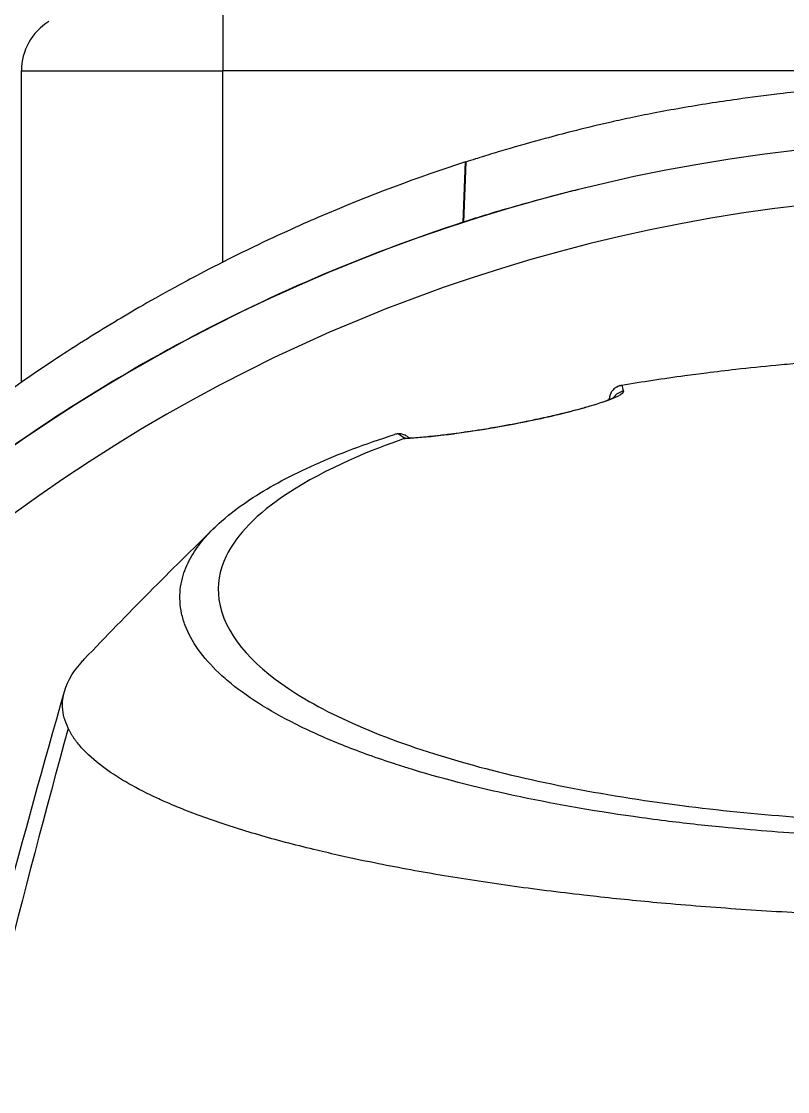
# Model space of a CAD drawing. Header units: millimetres. Extents: x 0 to 4378, y 0 to 2376.
# Drawn here: x 743.77 to 770.19, y 2192.53 to 2229.46 of the extents above; entities that cross this region are included whole.
import ezdxf

# ---------------------------------------------------------------- set-up
doc = ezdxf.new("R2010")
doc.units = ezdxf.units.MM
doc.header["$LTSCALE"] = 0.2

# ---------------------------------------------------------------- blocks, each defined once
blk = doc.blocks.new('A$C67cfe5fe')
for p, q in [((-26.5, 63.358), (-26.5, 61.358)), ((-33.45, 61.358), (-26.5, 61.358)), ((-33.45, 50.607), (-33.45, 61.358)), ((26.5, 61.358), (-26.5, 61.358)), ((-26.5, 54.757), (-26.5, 61.358)), ((-18.222, 56.13), (-18.141, 58.211)), ((-18.127, 58.206), (-18.204, 56.135)), ((-18.127, 58.206), (-18.141, 58.211)), ((-18.222, 56.13), (-18.204, 56.135)), ((-13.181, 50), (-13.181, 50)), ((-13.172, 50.004), (-13.172, 50.004))]:
    blk.add_line(p, q)
for centre, radius, start, end in [((0, 0), 86.413, 313.06048, 226.93952), ((-31.45, 61.358), 2, 121.6682, 180), ((0, 0), 59, 311.98884, 228.01116), ((0, 0), 57.092, 313.6982, 226.3018)]:
    blk.add_arc(centre, radius, start, end)
for centre, major_axis, ratio, start_param, end_param in [((-12.617, 49.804), (-0.486, -0.116), 0.997252, 4.629241, 5.460231), ((-21.932, -397.312), (-9.691, -453.026), 0.011347, 3.300548, 3.300597), ((-12.617, 49.804), (-0.486, -0.116), 0.997252, 5.53084, 5.530983), ((-17.668, 49.365), (-3.368, 0.401), 0.417964, 0.649777, 0.766903), ((-16.874, 48.588), (-0.087, 0.492), 0.186354, 0, 0.125052)]:
    blk.add_ellipse(centre, major_axis=major_axis, ratio=ratio, start_param=start_param, end_param=end_param)
for points, knots in [([(-2.91, 60.972), (-3.463, 60.937), (-4.013, 60.895), (-4.75, 60.83), (-4.934, 60.814), (-5.859, 60.726), (-6.608, 60.645), (-7.799, 60.501), (-8.284, 60.438), (-9.414, 60.279), (-10.058, 60.179), (-11.019, 60.012), (-11.338, 59.954), (-11.932, 59.839), (-12.209, 59.782), (-12.727, 59.672), (-12.967, 59.619), (-13.635, 59.466), (-14.058, 59.364), (-14.759, 59.186), (-15.091, 59.098), (-15.827, 58.898), (-16.323, 58.758), (-16.972, 58.567), (-17.224, 58.491), (-17.571, 58.383), (-17.724, 58.335), (-17.902, 58.278), (-18.015, 58.242), (-18.127, 58.206)], [0, 0, 0, 0, 0.166671, 0.166671, 0.221871, 0.221871, 0.444489, 0.444489, 0.598255, 0.598255, 0.802929, 0.802929, 0.904924, 0.904924, 0.994423, 0.994423, 1.072733, 1.072733, 1.212093, 1.212093, 1.315259, 1.315259, 1.467472, 1.467472, 1.537706, 1.537706, 1.574978, 1.574978, 1.639288, 1.639288, 1.639288, 1.639288]), ([(-18.141, 58.211), (-19.748, 57.69), (-21.452, 57.056), (-23.225, 56.291), (-23.852, 56.021), (-24.665, 55.658), (-25.646, 55.181), (-26.87, 54.586), (-27.632, 54.17), (-27.98, 53.981), (-28.95, 53.455), (-29.689, 53.019), (-30.223, 52.698), (-30.955, 52.257), (-31.672, 51.804), (-32.373, 51.339), (-33.776, 50.408), (-35.118, 49.431), (-36.399, 48.417), (-36.439, 48.385), (-36.449, 48.377), (-36.474, 48.357), (-37.271, 47.724), (-38.509, 46.716), (-40.063, 45.265), (-41.569, 43.857), (-42.634, 42.723), (-43.365, 41.921), (-43.402, 41.879), (-43.465, 41.811), (-43.515, 41.756), (-45.41, 39.658), (-47.234, 37.33), (-48.929, 34.776)], [-1, -1, -1, -1, -0.875, -0.875, -0.875, -0.8125, -0.8125, -0.8125, -0.75, -0.75, -0.75, -0.6875, -0.6875, -0.6875, -0.625, -0.625, -0.625, -0.5000062, -0.5000062, -0.5000062, -0.4961503, -0.4961503, -0.4961503, -0.375, -0.375, -0.375, -0.2500563, -0.2500563, -0.2500563, -0.243637, -0.243637, -0.243637, 0, 0, 0, 0]), ([(-14.003, 57.314), (-14.122, 57.286), (-14.241, 57.258), (-14.36, 57.229), (-14.546, 57.184), (-14.733, 57.138), (-14.918, 57.089), (-15.288, 56.991), (-15.656, 56.891), (-16.023, 56.788), (-16.39, 56.685), (-16.756, 56.581), (-17.121, 56.473), (-17.303, 56.419), (-17.484, 56.365), (-17.665, 56.308), (-17.845, 56.251), (-18.025, 56.194), (-18.204, 56.135)], [-0.238604, -0.238604, -0.238604, -0.238604, -0.21875, -0.21875, -0.21875, -0.1875, -0.1875, -0.1875, -0.125, -0.125, -0.125, -0.0625, -0.0625, -0.0625, -0.03125, -0.03125, -0.03125, 0, 0, 0, 0]), ([(-18.222, 56.13), (-19.977, 55.559), (-21.681, 54.911), (-23.331, 54.201), (-24.981, 53.491), (-26.575, 52.717), (-28.109, 51.886), (-31.176, 50.225), (-33.996, 48.342), (-36.572, 46.307), (-39.148, 44.272), (-41.482, 42.084), (-43.577, 39.789), (-45.671, 37.494), (-47.528, 35.092), (-49.171, 32.62)], [-1, -1, -1, -1, -0.875, -0.875, -0.875, -0.75, -0.75, -0.75, -0.5, -0.5, -0.5, -0.25, -0.25, -0.25, 0, 0, 0, 0]), ([(-12.751, 50.509), (-12.398, 50.57), (-12.039, 50.628), (-11.313, 50.739), (-10.946, 50.792), (-10.324, 50.876), (-10.071, 50.909), (-9.489, 50.982), (-9.153, 51.022), (-8.356, 51.111), (-7.898, 51.158), (-7.175, 51.226), (-6.907, 51.25), (-5.675, 51.353), (-4.695, 51.418), (-2.717, 51.513), (-1.718, 51.542), (-0.6, 51.552), (-0.362, 51.554), (-0.123, 51.555), (-0.004, 51.555)], [-1.260137, -1.260137, -1.260137, -1.260137, -1.13977, -1.13977, -1.019298, -1.019298, -0.938268, -0.938268, -0.827897, -0.827897, -0.68116, -0.68116, -0.598483, -0.598483, -0.299873, -0.299873, 0, 0, 0.035566, 0.071132, 0.071132, 0.071132, 0.071132]), ([(-12.691, 50.297), (-12.682, 50.256), (-12.746, 50.197), (-12.873, 50.132), (-12.886, 50.125), (-12.9, 50.118), (-12.914, 50.111), (-12.997, 50.072), (-13.102, 50.029), (-13.233, 49.981), (-13.298, 49.957), (-13.37, 49.932), (-13.451, 49.906), (-13.532, 49.879), (-13.614, 49.853), (-13.706, 49.825), (-13.769, 49.806), (-13.837, 49.786), (-13.915, 49.763), (-14.053, 49.723), (-14.181, 49.688), (-14.346, 49.644), (-14.407, 49.628), (-14.474, 49.611), (-14.549, 49.592), (-14.608, 49.577), (-14.667, 49.562), (-14.728, 49.547), (-14.811, 49.526), (-14.896, 49.506), (-14.983, 49.485), (-15.038, 49.472), (-15.089, 49.46), (-15.14, 49.448), (-15.23, 49.427), (-15.323, 49.406), (-15.454, 49.377), (-15.496, 49.368), (-15.537, 49.359), (-15.579, 49.35), (-15.641, 49.336), (-15.704, 49.323), (-15.767, 49.309), (-15.86, 49.289), (-15.927, 49.275), (-16.04, 49.253), (-16.055, 49.249), (-16.072, 49.246), (-16.09, 49.242), (-16.379, 49.184), (-16.674, 49.128), (-16.972, 49.075)], [0, 0, 0, 0, 0.25, 0.25, 0.25, 0.275957, 0.275957, 0.275957, 0.425518, 0.425518, 0.425518, 0.5, 0.5, 0.5, 0.573987, 0.573987, 0.573987, 0.625, 0.625, 0.625, 0.716202, 0.716202, 0.716202, 0.75, 0.75, 0.75, 0.776323, 0.776323, 0.776323, 0.8125, 0.8125, 0.8125, 0.835296, 0.835296, 0.835296, 0.875, 0.875, 0.875, 0.887583, 0.887583, 0.887583, 0.90625, 0.90625, 0.90625, 0.933682, 0.933682, 0.933682, 0.9375, 0.9375, 0.9375, 1, 1, 1, 1]), ([(-12.817, 50.493), (-12.896, 50.47), (-12.998, 50.406), (-13.055, 50.341), (-13.062, 50.332), (-13.069, 50.324), (-13.075, 50.316), (-13.101, 50.281), (-13.114, 50.276), (-13.148, 50.177), (-13.182, 50.079), (-13.177, 50.027), (-13.177, 50.02)], [0.0000145, 0.0000145, 0.0000145, 0.0000145, 0.4407612, 0.4407612, 0.4407612, 0.5, 0.5, 0.5, 0.75, 0.75, 0.75, 1, 1, 1, 1]), ([(-12.817, 50.493), (-12.806, 50.497), (-12.795, 50.499), (-12.773, 50.505), (-12.762, 50.507), (-12.751, 50.509)], [-0.007110306, -0.007110306, -0.007110306, -0.007110306, -0.003649932, -0.003649932, -0.000004156, -0.000004156, -0.000004156, -0.000004156]), ([(-16.961, 49.081), (-16.613, 49.142), (-16.249, 49.212), (-15.567, 49.355), (-15.239, 49.428), (-14.646, 49.57), (-14.374, 49.641), (-13.886, 49.776), (-13.671, 49.842), (-13.3, 49.966), (-13.152, 50.024), (-13.015, 50.088), (-12.983, 50.108), (-12.979, 50.111), (-12.979, 50.111), (-12.979, 50.111)], [0, 0, 0, 0, 0.1080701, 0.1080701, 0.2113879, 0.2113879, 0.3139872, 0.3139872, 0.4245451, 0.4245451, 0.5528617, 0.5528617, 0.6252629, 0.6252629, 0.6304154, 0.6304154, 0.6304154, 0.6304154]), ([(-3.067, 34.878), (-4.126, 34.906), (-5.172, 34.951), (-7.244, 35.077), (-8.265, 35.158), (-9.932, 35.321), (-10.592, 35.395), (-11.611, 35.523), (-11.978, 35.572), (-15.251, 36.036), (-17.895, 36.606), (-20.291, 37.349), (-20.433, 37.395), (-20.871, 37.537), (-21.175, 37.64), (-21.75, 37.847), (-22.029, 37.952), (-22.564, 38.164), (-22.824, 38.273), (-23.331, 38.496), (-23.576, 38.609), (-24.29, 38.958), (-24.73, 39.2), (-25.53, 39.694), (-25.889, 39.946), (-26.36, 40.328), (-26.504, 40.454), (-27.199, 41.109), (-27.591, 41.657), (-27.854, 42.357), (-27.895, 42.495), (-27.955, 42.772), (-27.974, 42.911), (-27.989, 43.188), (-27.986, 43.324), (-27.958, 43.589), (-27.934, 43.719), (-27.885, 43.908), (-27.867, 43.969), (-27.807, 44.146), (-27.758, 44.265), (-27.651, 44.486), (-27.593, 44.591), (-27.294, 45.074), (-26.967, 45.45), (-26.236, 46.096), (-25.874, 46.367), (-24.852, 47.028), (-24.133, 47.412), (-22.908, 47.958), (-22.475, 48.136), (-21.564, 48.479), (-21.084, 48.647), (-20.582, 48.807)], [0.000005, 0.000005, 0.000005, 0.000005, 0.319511, 0.319511, 0.639479, 0.639479, 0.852403, 0.852403, 0.973891, 0.973891, 1.947625, 1.947625, 2.010365, 2.010365, 2.139691, 2.139691, 2.265575, 2.265575, 2.393345, 2.393345, 2.521559, 2.521559, 2.781941, 2.781941, 3.041001, 3.041001, 3.166048, 3.166048, 3.692233, 3.692233, 3.821507, 3.821507, 3.951206, 3.951206, 4.07808, 4.07808, 4.201324, 4.201324, 4.258471, 4.258471, 4.368502, 4.368502, 4.468635, 4.468635, 4.831764, 4.831764, 5.102761, 5.102761, 5.508805, 5.508805, 5.711646, 5.711646, 5.914059, 5.914059, 5.914059, 5.914059]), ([(-20.451, 48.832), (-20.476, 48.83), (-20.499, 48.827), (-20.544, 48.818), (-20.564, 48.813), (-20.582, 48.807)], [-0.01640349, -0.01640349, -0.01640349, -0.01640349, -0.00821386, -0.00821386, -0.00002089, -0.00002089, -0.00002089, -0.00002089]), ([(-20.171, 48.745), (-20.25, 48.8), (-20.339, 48.835), (-20.422, 48.834), (-20.432, 48.834), (-20.441, 48.833), (-20.451, 48.832)], [0.4974398, 0.4974398, 0.4974398, 0.4974398, 0.9461679, 0.9461679, 0.9461679, 0.9999981, 0.9999981, 0.9999981, 0.9999981]), ([(-16.972, 49.075), (-17.177, 49.038), (-17.383, 49.003), (-17.59, 48.97), (-17.729, 48.948), (-17.888, 48.923), (-18.026, 48.903), (-18.093, 48.893), (-18.156, 48.884), (-18.209, 48.876), (-18.308, 48.862), (-18.406, 48.849), (-18.504, 48.836), (-18.567, 48.827), (-18.63, 48.819), (-18.693, 48.811), (-18.773, 48.801), (-18.851, 48.791), (-18.929, 48.782), (-18.935, 48.781), (-18.942, 48.78), (-18.948, 48.78), (-19.023, 48.771), (-19.114, 48.76), (-19.161, 48.755), (-19.355, 48.734), (-19.539, 48.716), (-19.714, 48.701), (-19.907, 48.685), (-20.089, 48.673), (-20.254, 48.666)], [0, 0, 0, 0, 0.125, 0.125, 0.125, 0.2090035, 0.2090035, 0.2090035, 0.25, 0.25, 0.25, 0.3256794, 0.3256794, 0.3256794, 0.375, 0.375, 0.375, 0.4375, 0.4375, 0.4375, 0.442409, 0.442409, 0.442409, 0.5, 0.5, 0.5, 0.7377626, 0.7377626, 0.7377626, 0.9999993, 0.9999993, 0.9999993, 0.9999993]), ([(-20.168, 48.681), (-19.866, 48.693), (-19.466, 48.726), (-18.763, 48.807), (-18.521, 48.838), (-17.866, 48.929), (-17.42, 48.999), (-16.961, 49.081)], [0, 0, 0, 0, 0.1985143, 0.1985143, 0.2907776, 0.2907776, 0.4329571, 0.4329571, 0.4329571, 0.4329571]), ([(-20.254, 48.666), (-21.316, 48.291), (-22.924, 47.664), (-25.326, 46.074), (-26.033, 45.35), (-26.63, 44.115), (-26.71, 43.619), (-26.475, 41.949), (-25.525, 40.9), (-22.805, 39.082), (-20.784, 38.224), (-16.051, 36.874), (-13.47, 36.364), (-9.424, 35.847), (-8.146, 35.719), (-5.708, 35.537), (-4.554, 35.475), (-2.295, 35.397), (-1.147, 35.377), (-0.009, 35.377)], [-5.847616, -5.847616, -5.847616, -5.847616, -5.038817, -5.038817, -4.426364, -4.426364, -4.019655, -4.019655, -3.083823, -3.083823, -2.043533, -2.043533, -1.111663, -1.111663, -0.700523, -0.700523, -0.341482, -0.341482, 0, 0, 0, 0]), ([(-20.254, 48.666), (-20.247, 48.668), (-20.24, 48.67), (-20.225, 48.674), (-20.218, 48.675), (-20.209, 48.677)], [0.000001326, 0.000001326, 0.000001326, 0.000001326, 0.003011242, 0.003011242, 0.005941777, 0.005941777, 0.005941777, 0.005941777]), ([(-31.839, 38.671), (-31.944, 38.919), (-32.024, 39.14), (-32.034, 39.449), (-32.034, 39.485), (-32.03, 39.615), (-32.018, 39.71), (-31.923, 40.183), (-31.72, 40.56), (-31.358, 40.975), (-31.321, 41.015), (-31.282, 41.056)], [0.0002343, 0.0002343, 0.0002343, 0.0002343, 0.3196338, 0.3196338, 0.3611236, 0.3611236, 0.4717969, 0.4717969, 0.9144158, 0.9144158, 0.9626649, 0.9626649, 0.9626649, 0.9626649]), ([(-3.067, 32.157), (-3.505, 32.168), (-3.941, 32.182), (-4.374, 32.198), (-4.856, 32.215), (-5.334, 32.236), (-5.81, 32.258), (-6.287, 32.281), (-6.761, 32.307), (-7.232, 32.334), (-7.704, 32.361), (-8.173, 32.391), (-8.639, 32.423), (-9.57, 32.487), (-10.488, 32.56), (-11.394, 32.641), (-12.144, 32.709), (-12.885, 32.783), (-13.617, 32.864), (-13.763, 32.88), (-13.909, 32.896), (-14.054, 32.913), (-14.926, 33.012), (-15.776, 33.12), (-16.601, 33.236), (-17.43, 33.352), (-18.235, 33.476), (-19.015, 33.607), (-19.795, 33.739), (-20.549, 33.878), (-21.276, 34.025), (-21.713, 34.114), (-22.139, 34.205), (-22.556, 34.298), (-22.832, 34.361), (-23.102, 34.424), (-23.366, 34.488), (-24.036, 34.65), (-24.669, 34.818), (-25.267, 34.992), (-25.868, 35.166), (-26.433, 35.347), (-26.961, 35.533), (-27.489, 35.719), (-27.98, 35.911), (-28.433, 36.108), (-28.584, 36.174), (-28.73, 36.241), (-28.873, 36.308), (-29.59, 36.646), (-30.182, 36.993), (-30.653, 37.348), (-30.94, 37.563), (-31.182, 37.781), (-31.379, 38.001), (-31.428, 38.056), (-31.474, 38.112), (-31.518, 38.167), (-31.529, 38.181), (-31.539, 38.195), (-31.55, 38.209), (-31.561, 38.223), (-31.571, 38.237), (-31.581, 38.251), (-31.602, 38.278), (-31.622, 38.306), (-31.641, 38.334), (-31.66, 38.362), (-31.679, 38.39), (-31.697, 38.418), (-31.714, 38.446), (-31.732, 38.474), (-31.748, 38.502), (-31.765, 38.53), (-31.781, 38.558), (-31.796, 38.586), (-31.812, 38.614), (-31.826, 38.642), (-31.839, 38.671)], [0, 0, 0, 0, 0.0296065, 0.0296065, 0.0296065, 0.0625552, 0.0625552, 0.0625552, 0.0956223, 0.0956223, 0.0956223, 0.1287583, 0.1287583, 0.1287583, 0.1950345, 0.1950345, 0.1950345, 0.25, 0.25, 0.25, 0.2609996, 0.2609996, 0.2609996, 0.3271356, 0.3271356, 0.3271356, 0.3936018, 0.3936018, 0.3936018, 0.4600955, 0.4600955, 0.4600955, 0.5, 0.5, 0.5, 0.5264171, 0.5264171, 0.5264171, 0.593228, 0.593228, 0.593228, 0.6604161, 0.6604161, 0.6604161, 0.7276097, 0.7276097, 0.7276097, 0.75, 0.75, 0.75, 0.8628411, 0.8628411, 0.8628411, 0.9313886, 0.9313886, 0.9313886, 0.9485533, 0.9485533, 0.9485533, 0.9528443, 0.9528443, 0.9528443, 0.957135, 0.957135, 0.957135, 0.9657149, 0.9657149, 0.9657149, 0.9742923, 0.9742923, 0.9742923, 0.9828662, 0.9828662, 0.9828662, 0.9914358, 0.9914358, 0.9914358, 0.999992, 0.999992, 0.999992, 0.999992])]:
    blk.add_open_spline(points, degree=3, knots=knots)
for points in [[(-12.751, 50.509), (-12.731, 50.453), (-12.712, 50.385), (-12.691, 50.297)], [(-13.179, 50.016), (-13.178, 50.03), (-13.177, 50.044), (-13.175, 50.058)], [(-13.176, 50.017), (-13.177, 50.018), (-13.177, 50.019), (-13.177, 50.02)], [(-20.164, 48.752), (-20.133, 48.73), (-20.099, 48.708), (-20.064, 48.686)], [(-20.209, 48.677), (-20.196, 48.679), (-20.182, 48.68), (-20.168, 48.68)], [(-31.282, 41.056), (-29.803, 42.616), (-28.288, 44.13), (-26.798, 45.588)], [(-39.65, 10.203), (-37.358, 19.852), (-34.819, 29.907), (-31.966, 39.944)], [(-31.839, 38.669), (-34.917, 27.374), (-37.904, 14.905), (-40.725, 1.623)]]:
    blk.add_open_spline(points, degree=3)

msp = doc.modelspace()

# ---------------------------------------------------------------- block references
msp.add_blockref('A$C67cfe5fe', (777.219, 2166.397))

doc.saveas('drawing.dxf')
